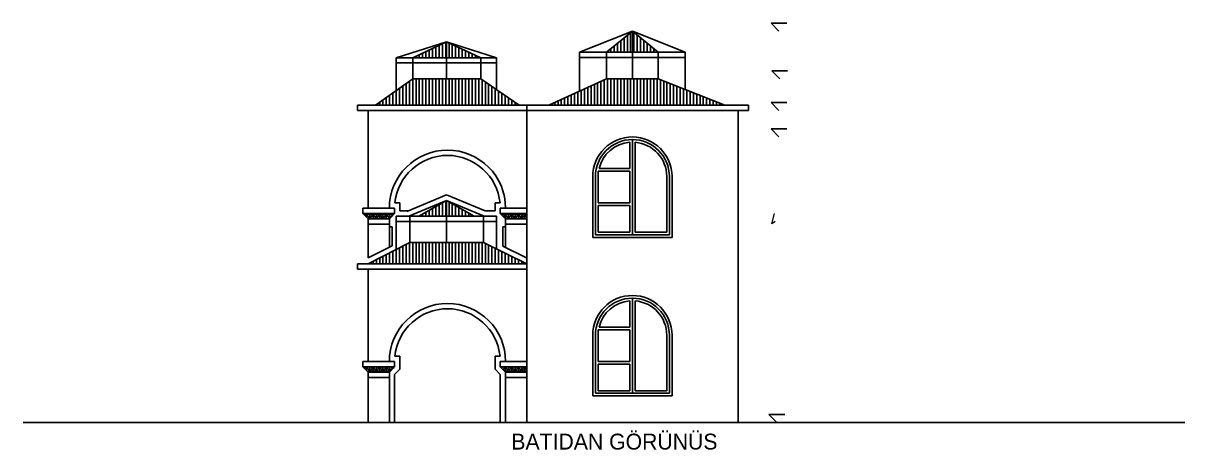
# Model space of a CAD drawing. Extents: x 9483 to 67306, y -5730 to 5191.
# Drawn here: x 9483 to 11682, y -4215 to -3408 of the extents above; entities that cross this region are included whole.
import ezdxf

# ---------------------------------------------------------------- set-up
doc = ezdxf.new("R2010")
doc.units = 0
doc.header["$MEASUREMENT"] = 0
doc.layers.get('0').update_dxf_attribs({"linetype": 'CONTINUOUS'})
for name, color, linetype in [('duvar', 3, 'CONTINUOUS'), ('döşeme', 40, 'CONTINUOUS'), ('kolon', 1, 'CONTINUOUS'), ('Layer1', 4, 'CONTINUOUS'), ('yazı', 6, 'CONTINUOUS'), ('ölçü', 5, 'CONTINUOUS')]:
    doc.layers.add(name, color=color, linetype=linetype)
pattern_1 = [(90, (-16373.3795, -4872.568), (-6.25, 4e-16), [])]

msp = doc.modelspace()

# ---------------------------------------------------------------- hatches: boundary and pattern name
at = {"layer": 'duvar'}
h = msp.add_hatch(dxfattribs=at)
h.set_pattern_fill('NET3', color=256, scale=50, angle=90, style=0)
h.set_pattern_definition([(90, (-16373.3795, -4872.568), (-6.25, 4e-16), []), (150, (-16373.3795, -4872.568), (-3.125, -5.4126588), []), (210, (-16373.3795, -4872.568), (3.125, -5.4126588), [])])
h.paths.add_polyline_path([(10176.20393, -3778.33009), (10186.20393, -3768.33009), (10126.20393, -3768.33009), (10136.20393, -3778.33009)])
h.paths.add_polyline_path([(10386.20393, -3768.33009), (10396.20393, -3778.33009), (10436.20393, -3778.33009), (10436.20393, -3768.33009)])
h.paths.add_polyline_path([(10436.20393, -4068.33009), (10436.20393, -4058.33009), (10386.20393, -4058.33009), (10396.20393, -4068.33009)])
h.paths.add_polyline_path([(10126.20393, -4058.33009), (10136.20393, -4068.33009), (10176.20393, -4068.33009), (10186.20393, -4058.33009)])
at = {"layer": 'kolon'}
h = msp.add_hatch(dxfattribs=at)
h.set_pattern_fill('LINE', color=256, scale=50, angle=90, style=0)
h.set_pattern_definition(pattern_1)
h.paths.add_polyline_path([(10811.04162, -3563.33009), (10685.23006, -3513.33009), (10587.17781, -3513.33009), (10478.03291, -3563.33009)])
h.paths.add_polyline_path([(10421.67836, -3563.33009), (10349.05048, -3513.33009), (10220.32633, -3513.33009), (10150.22433, -3563.33009)])
h.paths.add_polyline_path([(10349.05048, -3473.45779), (10284.23025, -3443.50625), (10284.23025, -3473.45779)])
h.paths.add_polyline_path([(10220.32633, -3473.45779), (10284.23025, -3473.45779), (10284.23025, -3443.50625)])
h.paths.add_polyline_path([(10636.20393, -3463.33009), (10636.20393, -3423.33009), (10587.17781, -3463.33009)])
h.paths.add_polyline_path([(10636.20393, -3423.33009), (10636.20393, -3463.33009), (10685.23006, -3463.33009)])
h = msp.add_hatch(dxfattribs=at)
h.set_pattern_fill('LINE', color=256, scale=50, angle=90, style=0)
h.set_pattern_definition(pattern_1)
h.paths.add_polyline_path([(10354.52456, -3823.33009), (10214.78, -3823.33009), (10135.91915, -3863.33009), (10436.20393, -3863.33009)])
h.paths.add_polyline_path([(10284.23025, -3743.45779), (10284.23025, -3773.45779), (10336.95098, -3773.45779)])
h.paths.add_polyline_path([(10284.23025, -3743.45779), (10232.14256, -3773.45779), (10284.23025, -3773.45779)])

# ---------------------------------------------------------------- linework, layer by layer
msp.add_line((10181.20393, -4163.33009), (10451.20393, -4163.33009))
at = {"layer": 'duvar'}
for p, q in [((10636.20393, -3423.33009), (10636.20393, -3513.33009)), ((10284.23025, -3443.50625), (10284.23025, -3513.33009)), ((10536.20393, -3463.33009), (10536.20393, -3536.68156)), ((10536.20393, -3473.33009), (10736.20393, -3473.33009)), ((10587.17781, -3463.33009), (10587.17781, -3513.33009)), ((10685.23006, -3463.33009), (10685.23006, -3513.33009)), ((10736.20393, -3463.33009), (10736.20393, -3533.58812)), ((10189.23025, -3473.45779), (10189.23025, -3563.33009)), ((10379.23025, -3483.45779), (10189.23025, -3483.45779)), ((10220.32633, -3473.45779), (10220.32633, -3513.33009)), ((10349.05048, -3473.45779), (10349.05048, -3513.33009)), ((10379.23025, -3473.45779), (10379.23025, -3534.10708)), ((10136.20393, -3573.33009), (10136.20393, -3758.33009)), ((10436.20393, -3788.33009), (10436.20393, -3563.33009)), ((10836.20393, -4163.33009), (10836.20393, -3573.33009)), ((10126.20393, -3758.33009), (10186.20393, -3758.33009)), ((10126.20393, -3758.33009), (10126.20393, -3768.33009)), ((10186.20393, -3758.33009), (10186.20393, -3768.33009)), ((10284.23025, -3743.45779), (10284.23025, -3823.33009)), ((10376.20393, -3748.33009), (10385.70268, -3748.33009)), ((10376.20393, -3748.33009), (10376.20393, -3763.45779)), ((10386.20393, -3758.33009), (10436.20393, -3758.33009)), ((10386.20393, -3758.33009), (10396.20393, -3758.33009)), ((10386.20393, -3758.33009), (10386.20393, -3768.33009)), ((10126.20393, -3768.33009), (10186.20393, -3768.33009)), ((10126.20393, -3768.33009), (10136.20393, -3778.33009)), ((10136.20393, -3778.33009), (10136.20393, -3851.97282)), ((10136.20393, -3778.33009), (10136.20393, -3851.97282)), ((10136.20393, -3778.33009), (10136.20393, -3851.97282)), ((10136.20393, -3778.33009), (10136.20393, -3851.97282)), ((10136.20393, -3778.33009), (10176.20393, -3778.33009)), ((10176.20393, -3778.33009), (10186.20393, -3768.33009)), ((10176.20393, -3778.33009), (10176.20393, -3831.68392)), ((10176.20393, -3831.68392), (10176.20393, -3778.33009)), ((10176.20393, -3778.33009), (10176.20393, -3831.68392)), ((10176.20393, -3831.68392), (10176.20393, -3778.33009)), ((10189.23025, -3773.45779), (10189.23025, -3836.2895)), ((10189.23025, -3783.45779), (10189.23025, -3773.45779)), ((10214.78, -3773.45779), (10214.78, -3823.33009)), ((10354.52456, -3773.45779), (10354.52456, -3823.33009)), ((10379.23025, -3773.45779), (10379.23025, -3835.42896)), ((10379.23025, -3783.45779), (10379.23025, -3773.45779)), ((10386.20393, -3768.33009), (10436.20393, -3768.33009)), ((10386.20393, -3768.33009), (10396.20393, -3778.33009)), ((10396.20393, -3832.60656), (10396.20393, -3778.33009)), ((10396.20393, -3778.33009), (10396.20393, -3832.60656)), ((10396.20393, -3778.33009), (10396.20393, -3832.60656)), ((10396.20393, -3778.33009), (10396.20393, -3832.60656)), ((10396.20393, -3778.33009), (10436.20393, -3778.33009)), ((10436.20393, -3863.33009), (10436.20393, -3778.33009)), ((10436.20393, -3873.33009), (10436.20393, -3778.33009)), ((10436.20393, -3873.33009), (10436.20393, -3778.33009)), ((10436.20393, -3778.33009), (10436.20393, -3873.33009)), ((10436.20393, -3873.33009), (10436.20393, -3778.33009)), ((10136.20393, -3788.33009), (10176.20393, -3788.33009)), ((10181.20393, -3793.33009), (10176.20393, -3793.33009)), ((10181.20393, -3793.33009), (10181.20393, -3829.1478)), ((10189.23025, -3783.45779), (10189.23025, -3833.78836)), ((10379.23025, -3783.45779), (10189.23025, -3783.45779)), ((10379.23025, -3783.45779), (10379.23025, -3834.00964)), ((10391.20393, -3830.15796), (10391.20393, -3793.33009)), ((10396.20393, -3793.33009), (10391.20393, -3793.33009)), ((10396.20393, -3788.33009), (10436.20393, -3788.33009)), ((10116.20393, -3863.33009), (10116.20393, -3873.33009)), ((10436.20393, -3863.33009), (10436.20393, -3873.33009)), ((10436.20393, -3873.33009), (10116.20393, -3873.33009)), ((10136.20393, -3873.33009), (10136.20393, -4048.33009)), ((10181.20393, -3873.33009), (10436.20393, -3873.33009)), ((10436.20393, -4163.33009), (10436.20393, -3873.33009)), ((10126.20393, -4048.33009), (10186.20393, -4048.33009)), ((10126.20393, -4048.33009), (10126.20393, -4058.33009)), ((10126.20393, -4058.33009), (10186.20393, -4058.33009)), ((10126.20393, -4058.33009), (10136.20393, -4068.33009)), ((10136.20393, -4058.33009), (10136.20393, -4058.74482)), ((10176.20393, -4068.33009), (10186.20393, -4058.33009)), ((10186.20393, -4048.33009), (10186.20393, -4058.33009)), ((10386.20393, -4048.33009), (10396.20393, -4048.33009)), ((10386.20393, -4048.33009), (10436.20393, -4048.33009)), ((10386.20393, -4048.33009), (10386.20393, -4058.33009)), ((10386.20393, -4058.33009), (10396.20393, -4068.33009)), ((10386.20393, -4058.33009), (10436.20393, -4058.33009)), ((10136.20393, -4068.33009), (10136.20393, -4163.33009)), ((10136.20393, -4068.33009), (10136.20393, -4163.33009)), ((10136.20393, -4068.33009), (10136.20393, -4163.33009)), ((10136.20393, -4068.33009), (10176.20393, -4068.33009)), ((10136.20393, -4068.33009), (10136.20393, -4163.33009)), ((10136.20393, -4078.33009), (10176.20393, -4078.33009)), ((10176.20393, -4068.33009), (10176.20393, -4158.47744)), ((10176.20393, -4163.33009), (10176.20393, -4068.33009)), ((10176.20393, -4068.33009), (10176.20393, -4163.33009)), ((10176.20393, -4163.33009), (10176.20393, -4068.33009)), ((10396.20393, -4163.33009), (10396.20393, -4068.33009)), ((10396.20393, -4068.33009), (10396.20393, -4163.33009)), ((10396.20393, -4068.33009), (10396.20393, -4163.33009)), ((10396.20393, -4068.33009), (10396.20393, -4163.33009)), ((10396.20393, -4068.33009), (10436.20393, -4068.33009)), ((10396.20393, -4078.33009), (10436.20393, -4078.33009)), ((10436.20393, -4163.33009), (10436.20393, -4068.33009)), ((10436.20393, -4068.33009), (10436.20393, -4163.33009)), ((10436.20393, -4163.33009), (10436.20393, -4068.33009))]:
    msp.add_line(p, q, dxfattribs=at)
at = {"layer": 'duvar', "color": 1}
for p, q in [((10116.20393, -3563.33009), (10116.20393, -3573.33009)), ((10856.20393, -3573.33009), (10856.20393, -3563.33009))]:
    msp.add_line(p, q, dxfattribs=at)
at = {"layer": 'duvar', "color": 27, "lineweight": 0}
for p, q in [((10899.8499, -3787.45453), (10904.818, -3768.09455)), ((10906.40018, -3783.55605), (10899.8499, -3787.45453))]:
    msp.add_line(p, q, dxfattribs=at)
at = {"layer": 'duvar'}
for centre in [(10286.20393, -3758.33009), (10286.20393, -4048.33009), (10286.20393, -4048.33009)]:
    msp.add_arc(centre, 110, 0, 180, dxfattribs=at)
at = {"layer": 'döşeme'}
for p, q in [((10284.23025, -3732.60752), (10209.09968, -3764.24144)), ((10284.23025, -3732.60752), (10357.49966, -3763.45779)), ((10186.70519, -3748.33009), (10196.20393, -3748.33009)), ((10196.20393, -3748.33009), (10196.20393, -3763.45779)), ((10210.96084, -3763.45779), (10196.20393, -3763.45779)), ((10376.20393, -3763.45779), (10357.49966, -3763.45779)), ((10136.20393, -3851.97282), (10181.20393, -3829.1478)), ((10435.80065, -3851.97282), (10391.20393, -3830.15796)), ((10186.70519, -4038.33009), (10196.20393, -4038.33009)), ((10196.20393, -4038.33009), (10196.20393, -4062.47223)), ((10376.20393, -4038.33009), (10385.70268, -4038.33009)), ((10376.20393, -4038.33009), (10376.20393, -4062.47223)), ((10186.20393, -4072.47223), (10196.20393, -4062.47223)), ((10376.20393, -4062.47223), (10386.20393, -4072.47223)), ((10186.20393, -4163.33009), (10186.20393, -4072.47223)), ((10386.20393, -4072.47223), (10386.20393, -4163.33009))]:
    msp.add_line(p, q, dxfattribs=at)
for centre in [(10286.20393, -3758.33009), (10286.20393, -4048.33009)]:
    msp.add_arc(centre, 100, 5.73917048, 174.26082952, dxfattribs=at)
at = {"layer": 'kolon'}
for p, q in [((10636.20393, -3423.33009), (10536.20393, -3463.33009)), ((10636.20393, -3423.33009), (10556.7871, -3455.09683)), ((10636.20393, -3423.33009), (10587.17781, -3463.33009)), ((10636.20393, -3423.33009), (10736.20393, -3463.33009)), ((10636.20393, -3423.33009), (10685.23006, -3463.33009)), ((10284.23025, -3443.50625), (10189.23025, -3473.45779)), ((10284.23025, -3443.50625), (10220.32633, -3473.45779)), ((10284.23025, -3443.50625), (10349.05048, -3473.45779)), ((10284.23025, -3443.50625), (10379.23025, -3473.45779)), ((10536.20393, -3463.33009), (10736.20393, -3463.33009)), ((10379.23025, -3473.45779), (10189.23025, -3473.45779)), ((10220.32633, -3513.33009), (10150.22433, -3563.33009)), ((10220.32633, -3513.33009), (10349.05048, -3513.33009)), ((10349.05048, -3513.33009), (10421.67836, -3563.33009)), ((10587.17781, -3513.33009), (10478.03291, -3563.33009)), ((10587.17781, -3513.33009), (10685.23006, -3513.33009)), ((10685.23006, -3513.33009), (10811.04162, -3563.33009)), ((10284.23025, -3743.45779), (10212.98025, -3773.45779)), ((10284.23025, -3743.45779), (10232.14256, -3773.45779)), ((10284.23025, -3743.45779), (10336.95098, -3773.45779)), ((10284.23025, -3743.45779), (10355.48025, -3773.45779)), ((10379.23025, -3773.45779), (10189.23025, -3773.45779)), ((10214.78, -3823.33009), (10135.91915, -3863.33009)), ((10214.78, -3823.33009), (10181.20393, -3840.36063)), ((10354.52456, -3823.33009), (10214.78, -3823.33009)), ((10354.52456, -3823.33009), (10436.20393, -3863.33009)), ((10436.20393, -3863.33009), (10116.20393, -3863.33009))]:
    msp.add_line(p, q, dxfattribs=at)
at = {"layer": 'kolon', "color": 1}
for p, q in [((10116.20393, -3563.33009), (10856.20393, -3563.33009)), ((10116.20393, -3573.33009), (10856.20393, -3573.33009))]:
    msp.add_line(p, q, dxfattribs=at)
at = {"layer": 'Layer1'}
for p, q in [((10636.20393, -3623.33009), (10636.20393, -3623.33009)), ((10631.20393, -3633.33009), (10631.20393, -3683.33009)), ((10636.20393, -3628.33009), (10636.20393, -3808.33009)), ((10641.20393, -3633.33009), (10641.20393, -3803.33009)), ((10571.20393, -3688.33009), (10631.20393, -3688.33009)), ((10571.20393, -3688.33009), (10571.20393, -3748.33009)), ((10572.95838, -3683.33009), (10631.20393, -3683.33009)), ((10631.20393, -3688.33009), (10631.20393, -3748.33009)), ((10561.20393, -3698.33009), (10561.20393, -3813.33009)), ((10561.20393, -3698.33009), (10561.20393, -3813.33009)), ((10566.20393, -3703.33009), (10566.20393, -3698.33009)), ((10566.20393, -3703.33009), (10566.20393, -3808.33009)), ((10701.20393, -3698.33009), (10701.20393, -3803.33009)), ((10706.20393, -3725.25592), (10706.20393, -3698.33009)), ((10711.20393, -3698.33009), (10711.20393, -3813.33009)), ((10711.20393, -3698.33009), (10711.20393, -3813.33009)), ((10706.20393, -3725.25592), (10706.20393, -3808.33009)), ((10571.20393, -3748.33009), (10631.20393, -3748.33009)), ((10571.20393, -3753.33009), (10571.20393, -3803.33009)), ((10571.20393, -3753.33009), (10631.20393, -3753.33009)), ((10631.20393, -3753.33009), (10631.20393, -3803.33009)), ((10711.20393, -3813.33009), (10561.20393, -3813.33009)), ((10566.20393, -3808.33009), (10706.20393, -3808.33009)), ((10566.20393, -3813.33009), (10711.20393, -3813.33009)), ((10571.20393, -3803.33009), (10631.20393, -3803.33009)), ((10641.20393, -3803.33009), (10701.20393, -3803.33009)), ((10631.20393, -3933.33009), (10631.20393, -3983.33009)), ((10636.20393, -3923.33009), (10636.20393, -3923.33009)), ((10636.20393, -3928.33009), (10636.20393, -4108.33009)), ((10641.20393, -3933.33009), (10641.20393, -4103.33009)), ((10561.20393, -3998.33009), (10561.20393, -4113.33009)), ((10561.20393, -3998.33009), (10561.20393, -4113.33009)), ((10566.20393, -4003.33009), (10566.20393, -3998.33009)), ((10571.20393, -3988.33009), (10571.20393, -4048.33009)), ((10571.20393, -3988.33009), (10631.20393, -3988.33009)), ((10572.95838, -3983.33009), (10631.20393, -3983.33009)), ((10631.20393, -3988.33009), (10631.20393, -4048.33009)), ((10701.20393, -3998.33009), (10701.20393, -4103.33009)), ((10706.20393, -4025.25592), (10706.20393, -3998.33009)), ((10711.20393, -3998.33009), (10711.20393, -4113.33009)), ((10711.20393, -3998.33009), (10711.20393, -4113.33009)), ((10566.20393, -4003.33009), (10566.20393, -4108.33009)), ((10706.20393, -4025.25592), (10706.20393, -4108.33009)), ((10571.20393, -4048.33009), (10631.20393, -4048.33009)), ((10571.20393, -4053.33009), (10631.20393, -4053.33009)), ((10571.20393, -4053.33009), (10571.20393, -4103.33009)), ((10631.20393, -4053.33009), (10631.20393, -4103.33009)), ((10566.20393, -4108.33009), (10706.20393, -4108.33009)), ((10571.20393, -4103.33009), (10631.20393, -4103.33009)), ((10641.20393, -4103.33009), (10701.20393, -4103.33009)), ((10706.20393, -4113.33009), (10561.20393, -4113.33009)), ((10706.20393, -4113.33009), (10561.20393, -4113.33009)), ((10561.20393, -4113.33009), (10711.20393, -4113.33009)), ((10711.20393, -4113.33009), (10561.20393, -4113.33009)), ((10566.20393, -4113.33009), (10711.20393, -4113.33009))]:
    msp.add_line(p, q, dxfattribs=at)
for centre, radius, start, end in [((10636.20393, -3698.33009), 75, 90, 180), ((10636.20393, -3698.33009), 75, 360, 90), ((10636.20393, -3698.33009), 70, 90, 180), ((10636.20393, -3698.33009), 65, 94.41172579, 166.6576362), ((10636.20393, -3698.33009), 70, 0, 90), ((10636.20393, -3698.33009), 65, 0, 85.58827421), ((10636.20393, -3998.33009), 75, 90, 180), ((10636.20393, -3998.33009), 70, 90, 180), ((10636.20393, -3998.33009), 65, 94.41172579, 166.6576362), ((10636.20393, -3998.33009), 75, 360, 90), ((10636.20393, -3998.33009), 70, 0, 90), ((10636.20393, -3998.33009), 65, 0, 85.58827421)]:
    msp.add_arc(centre, radius, start, end, dxfattribs=at)
at = {"layer": 'yazı'}
msp.add_line((9483.25889, -4163.33009), (11681.57637, -4163.33009), dxfattribs=at)
at = {"layer": 'ölçü'}
for p, q in [((10928.53535, -3408.33009), (10898.53535, -3408.33009)), ((10898.53535, -3408.33009), (10913.53535, -3423.33009)), ((10899.925, -3498.33009), (10914.925, -3513.33009)), ((10929.925, -3498.33009), (10899.925, -3498.33009)), ((10928.53535, -3558.33009), (10898.53535, -3558.33009)), ((10898.53535, -3558.33009), (10913.53535, -3573.33009)), ((10928.53535, -3608.33009), (10898.53535, -3608.33009)), ((10898.53535, -3608.33009), (10913.53535, -3623.33009))]:
    msp.add_line(p, q, dxfattribs=at)
at = {"layer": 'ölçü', "color": 5}
for p, q in [((10924.37953, -4148.33009), (10894.37953, -4148.33009)), ((10894.37953, -4148.33009), (10909.37953, -4163.33009))]:
    msp.add_line(p, q, dxfattribs=at)

# ---------------------------------------------------------------- texts
at = {"layer": 'yazı'}
msp.add_text('BATIDAN GÖRÜNÜS', height=30, dxfattribs=at).set_placement((10407.09627, -4214.63439))

doc.saveas('drawing.dxf')
